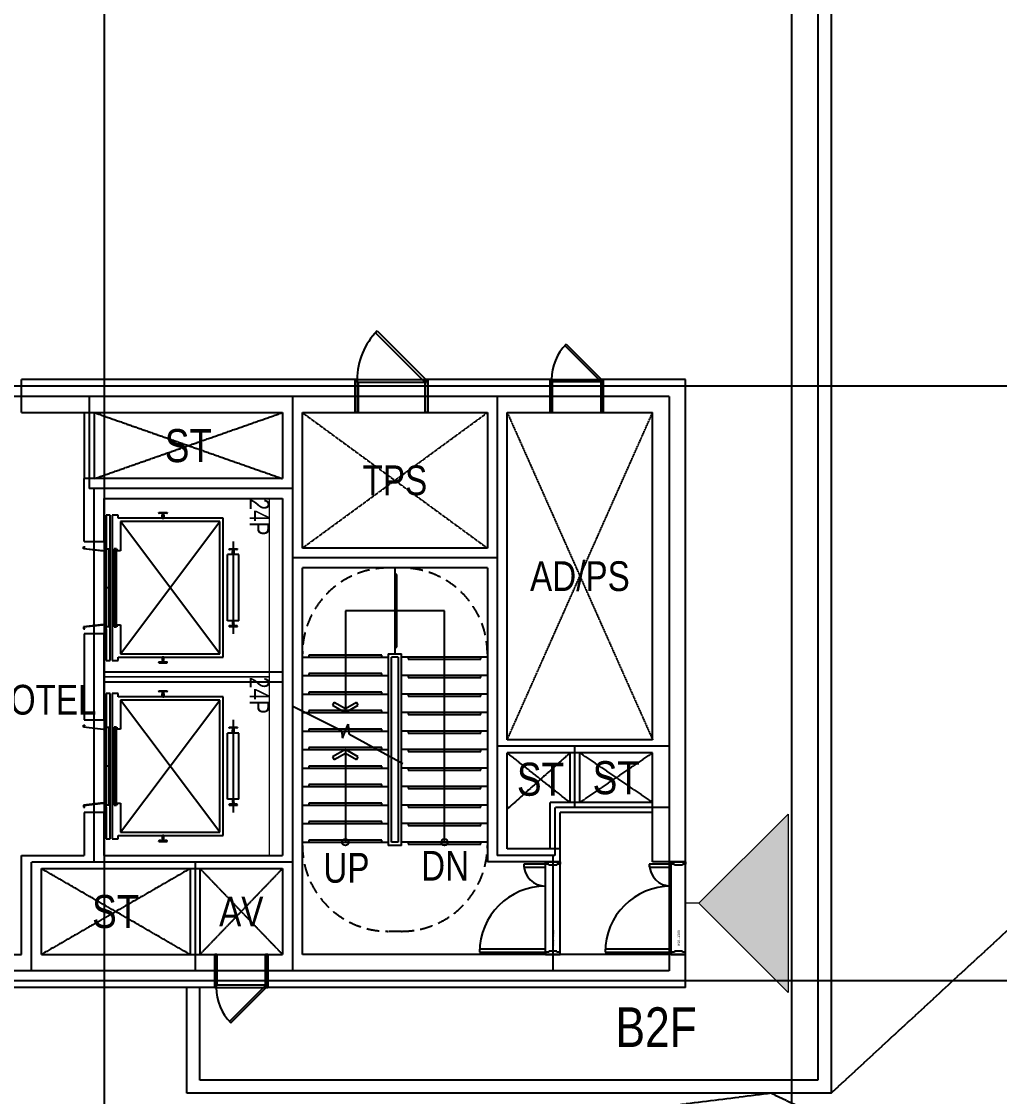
# Model space of a CAD drawing. Header units: millimetres. Extents: x -20379 to 476967, y -520228 to 220376.
# Drawn here: x 408344 to 423144, y -482470 to -466203 of the extents above; entities that cross this region are included whole.
import ezdxf
from ezdxf.enums import TextEntityAlignment as Align

# ---------------------------------------------------------------- set-up
doc = ezdxf.new("R2010")
doc.units = ezdxf.units.MM
doc.header["$MEASUREMENT"] = 0
for name, pattern in [('$0$X-CORE_B2F$0$CEN', [62, 60, -1, 0, -1]), ('$0$X-CORE_B2F$0$CENTER2', [1.125, 0.75, -0.125, 0.125, -0.125]), ('$0$X-CORE_B2F$0$DASHED', [3, 2, -1]), ('$0$X-CORE_B2F$0$HIDDEN', [9.525, 6.35, -3.175]), ('$0$X-GRID_B3~B1$0$CENTER2', [1.125, 0.75, -0.125, 0.125, -0.125]), ('$0$X-INT-B2$0$CEN', [62, 60, -1, 0, -1])]:
    doc.linetypes.add(name, pattern=pattern)
doc.layers.get('Defpoints').update_dxf_attribs({"color": 145, "lineweight": 9})
doc.layers.add('$0$NDC_S_HATCH MATERIAL', color=8, linetype='Continuous', lineweight=9)
doc.layers.add('$0$X-F_EXIT_B2F$0$X-F_EXIT_B2F$0$TEXT VN1', color=7, linetype='Continuous', lineweight=13)
for name, color, linetype in [('$0$X-CORE_B2F$0$A-CEN2', 8, '$0$X-CORE_B2F$0$CENTER2'), ('$0$X-CORE_B2F$0$A-CON', 2, 'Continuous'), ('$0$X-CORE_B2F$0$A-DOOR', 4, 'Continuous'), ('$0$X-CORE_B2F$0$A-DOORF', 9, 'Continuous'), ('$0$X-CORE_B2F$0$A-ELE4', 8, 'Continuous'), ('$0$X-CORE_B2F$0$A-ELEV', 5, 'Continuous'), ('$0$X-CORE_B2F$0$A-HR', 6, 'Continuous'), ('$0$X-CORE_B2F$0$A-OPEN1', 1, '$0$X-CORE_B2F$0$CEN'), ('$0$X-CORE_B2F$0$A-OPEN2', 9, '$0$X-CORE_B2F$0$DASHED'), ('$0$X-CORE_B2F$0$A-STR', 4, 'Continuous'), ('$0$X-CORE_B2F$0$A-SYM', 7, 'Continuous'), ('$0$X-CORE_B2F$0$A-WALD', 7, 'Continuous'), ('$0$X-F_EXIT_B2F$0$X-F_EXIT_B2F$0$F_exit', 3, 'Continuous'), ('$0$X-GRID_B3~B1$0$A-CEN1', 1, '$0$X-GRID_B3~B1$0$CENTER2'), ('$0$X-INT-B2$0$A-OPEN1', 1, '$0$X-INT-B2$0$CEN')]:
    doc.layers.add(name, color=color, linetype=linetype)
doc.styles.add('$0$X-CORE_B2F$0$$0$X-PLAN$0$Standard', font='')
doc.styles.add('$0$X-CORE_B2F$0$\\M+3C6F2\\M+3B8E9\\M+3B5B5$0$X-PLAN_1F$0$\\M+3B5B8\\M+3BFF2', font='')
doc.styles.add('$0$X-CORE_B2F$0$Hrtext', font='arial.ttf', dxfattribs={"width": 0.8})
doc.styles.add('$0$X-CORE_B2F$0$X-CORE_24~34F$0$Hrtext', font='arial.ttf', dxfattribs={"width": 0.8})
doc.styles.add('$0$X-GRID_B3~B1$0$Heerim', font='', dxfattribs={"width": 0.8})
doc.styles.get('$0$X-CORE_B2F$0$$0$X-PLAN$0$Standard').set_extended_font_data('DotumChe')
doc.styles.get('$0$X-CORE_B2F$0$\\M+3C6F2\\M+3B8E9\\M+3B5B5$0$X-PLAN_1F$0$\\M+3B5B8\\M+3BFF2').set_extended_font_data('Dotum')
doc.styles.get('$0$X-GRID_B3~B1$0$Heerim').set_extended_font_data('Dotum')

# ---------------------------------------------------------------- blocks, each defined once
blk = doc.blocks.new('$0$258')
at = {"layer": '$0$X-F_EXIT_B2F$0$X-F_EXIT_B2F$0$F_exit', "true_color": 0xb56bff}
h = blk.add_hatch(color=191, dxfattribs=at)
h.dxf.hatch_style = 1
h.paths.add_polyline_path([(516897, -166256), (518247, -164906), (518247, -167606)])
at = {"layer": '$0$X-CORE_B2F$0$A-CEN2'}
for p, q in [((505047, -158581), (516447, -158581)), ((507672, -158581), (507672, -159981)), ((510747, -158581), (510747, -167281)), ((513847, -158581), (513847, -165531)), ((516447, -158581), (516447, -167281)), ((510747, -159981), (507672, -159981)), ((507747, -165631), (507747, -159981)), ((513847, -161031), (510747, -161031)), ((516447, -163881), (513847, -163881)), ((515022, -164806), (515022, -163881)), ((516447, -164806), (514722, -164806)), ((514722, -165531), (514722, -164806)), ((514722, -165531), (513847, -165531)), ((514687, -165531), (514687, -167281)), ((506797, -167281), (506797, -165631)), ((506797, -165631), (510747, -165631)), ((509272, -165631), (509272, -167281)), ((516447, -167281), (505047, -167281))]:
    blk.add_line(p, q, dxfattribs=at)
at = {"layer": '$0$X-CORE_B2F$0$A-CON', "ltscale": 10}
for p, q in [((518697, -149481), (518697, -168931)), ((518897, -149481), (518897, -169131)), ((511697, -158331), (506647, -158331)), ((506647, -158831), (506647, -158331)), ((511697, -158831), (511697, -158331)), ((514645, -158331), (512797, -158331)), ((512797, -158331), (512797, -158831)), ((514645, -158331), (514645, -158831)), ((516697, -158331), (515448, -158331)), ((515448, -158331), (515448, -158831)), ((516697, -165631), (516697, -158331)), ((506647, -158831), (510597, -158831)), ((510597, -158831), (510597, -159831)), ((510897, -160881), (510897, -158831)), ((510897, -158831), (511697, -158831)), ((512797, -158831), (513697, -158831)), ((513697, -158831), (513697, -160881)), ((513997, -158831), (514645, -158831)), ((513997, -163781), (513997, -158831)), ((515448, -158831), (516197, -158831)), ((516197, -163781), (516197, -158831)), ((507597, -160781), (507597, -159831)), ((510597, -159831), (507597, -159831)), ((507897, -160131), (510597, -160131)), ((507897, -160781), (507897, -160131)), ((510597, -160131), (510597, -165531)), ((507597, -160781), (507897, -160781)), ((513697, -160881), (510897, -160881)), ((510897, -167031), (510897, -161181)), ((513697, -161181), (510897, -161181)), ((513697, -161181), (513697, -165631)), ((507897, -162181), (507597, -162181)), ((507597, -162181), (507597, -163481)), ((507897, -163481), (507897, -162181)), ((507597, -163481), (507897, -163481)), ((516197, -163781), (513997, -163781)), ((513997, -165431), (513997, -163981)), ((516197, -163981), (513997, -163981)), ((516197, -165631), (516197, -163981)), ((507897, -164881), (507597, -164881)), ((507597, -164881), (507597, -165531)), ((507897, -165531), (507897, -164881)), ((514797, -165431), (513997, -165431)), ((514797, -165631), (514797, -165431)), ((506647, -165531), (507597, -165531)), ((506647, -167031), (506647, -165531)), ((507897, -165531), (510597, -165531)), ((506947, -165731), (510597, -165731)), ((506947, -167031), (506947, -165731)), ((510597, -165731), (510597, -167031)), ((514797, -165631), (513697, -165631)), ((516697, -165631), (516197, -165631)), ((505197, -167031), (506647, -167031)), ((506947, -167031), (509570, -167031)), ((509570, -167031), (509570, -167531)), ((510373, -167031), (510373, -167531)), ((510373, -167031), (510597, -167031)), ((516697, -167031), (510897, -167031)), ((516697, -167531), (516697, -167031)), ((509570, -167531), (504897, -167531)), ((509147, -169131), (509147, -167531)), ((509347, -168931), (509347, -167531)), ((516697, -167531), (510373, -167531)), ((518697, -168931), (509347, -168931)), ((518897, -169131), (509147, -169131))]:
    blk.add_line(p, q, dxfattribs=at)
at = {"layer": '$0$X-CORE_B2F$0$A-DOOR'}
for p, q in [((512003, -157624), (512031, -157595)), ((512738, -158359), (512003, -157624)), ((512031, -157595), (512766, -158331)), ((514869, -157815), (514889, -157794)), ((515405, -158351), (514869, -157815)), ((514889, -157794), (515426, -158331)), ((511697, -158346), (511697, -158331)), ((511697, -158331), (511727, -158331)), ((511698, -158346), (511697, -158346)), ((511725, -158332), (511698, -158332)), ((511698, -158332), (511698, -158346)), ((511698, -158346), (511698, -158346)), ((511698, -158346), (511698, -158346)), ((511725, -158377), (511725, -158332)), ((511740, -158377), (511725, -158377)), ((511727, -158331), (511727, -158376)), ((511727, -158376), (511742, -158376)), ((511740, -158829), (511740, -158377)), ((511742, -158376), (511742, -158831)), ((512766, -158331), (512738, -158359)), ((512766, -158376), (512751, -158376)), ((512751, -158376), (512751, -158831)), ((512753, -158829), (512753, -158377)), ((512753, -158377), (512768, -158377)), ((512797, -158331), (512766, -158331)), ((512766, -158331), (512766, -158376)), ((512768, -158377), (512768, -158332)), ((512768, -158332), (512795, -158332)), ((512795, -158332), (512795, -158346)), ((512795, -158346), (512795, -158346)), ((512795, -158346), (512795, -158346)), ((512795, -158346), (512797, -158346)), ((512797, -158346), (512797, -158331)), ((514645, -158342), (514645, -158331)), ((514645, -158331), (514667, -158331)), ((514647, -158342), (514645, -158342)), ((514666, -158332), (514647, -158332)), ((514647, -158332), (514647, -158342)), ((514647, -158342), (514647, -158342)), ((514647, -158342), (514647, -158342)), ((514666, -158365), (514666, -158332)), ((514677, -158365), (514666, -158365)), ((514667, -158331), (514667, -158364)), ((514667, -158364), (514678, -158364)), ((514677, -158830), (514677, -158365)), ((514678, -158364), (514678, -158831)), ((515426, -158331), (515405, -158351)), ((515426, -158364), (515415, -158364)), ((515415, -158364), (515415, -158831)), ((515416, -158830), (515416, -158365)), ((515416, -158365), (515427, -158365)), ((515448, -158331), (515426, -158331)), ((515426, -158331), (515426, -158364)), ((515427, -158365), (515427, -158332)), ((515427, -158332), (515447, -158332)), ((515447, -158332), (515447, -158342)), ((515447, -158342), (515447, -158342)), ((515447, -158342), (515447, -158342)), ((515447, -158342), (515448, -158342)), ((515448, -158342), (515448, -158331)), ((511697, -158831), (511697, -158816)), ((511697, -158816), (511698, -158816)), ((511742, -158831), (511697, -158831)), ((511698, -158816), (511698, -158816)), ((511698, -158816), (511698, -158816)), ((511698, -158816), (511698, -158829)), ((511698, -158829), (511740, -158829)), ((512751, -158831), (512797, -158831)), ((512795, -158829), (512753, -158829)), ((512797, -158816), (512795, -158816)), ((512795, -158816), (512795, -158816)), ((512795, -158816), (512795, -158816)), ((512795, -158816), (512795, -158829)), ((512797, -158831), (512797, -158816)), ((514645, -158831), (514645, -158820)), ((514645, -158820), (514647, -158820)), ((514678, -158831), (514645, -158831)), ((514647, -158820), (514647, -158820)), ((514647, -158820), (514647, -158820)), ((514647, -158820), (514647, -158830)), ((514647, -158830), (514677, -158830)), ((515415, -158831), (515448, -158831)), ((515447, -158830), (515416, -158830)), ((515448, -158820), (515447, -158820)), ((515447, -158820), (515447, -158820)), ((515447, -158820), (515447, -158820)), ((515447, -158820), (515447, -158830)), ((515448, -158831), (515448, -158820)), ((507587, -160891), (507587, -160861)), ((507587, -160861), (507607, -160861)), ((507607, -160866), (507592, -160866)), ((507592, -160866), (507592, -160886)), ((507607, -160861), (507607, -160866)), ((507906, -160866), (507906, -160861)), ((507906, -160861), (507927, -160861)), ((507922, -160866), (507906, -160866)), ((507922, -160925), (507922, -160866)), ((507927, -160861), (507927, -160931)), ((507927, -160931), (507587, -160891)), ((507592, -160886), (507922, -160925)), ((507927, -162031), (507587, -162071)), ((507587, -162071), (507587, -162101)), ((507587, -162101), (507607, -162101)), ((507592, -162075), (507922, -162037)), ((507592, -162096), (507592, -162075)), ((507607, -162096), (507592, -162096)), ((507607, -162101), (507607, -162096)), ((507922, -162096), (507906, -162096)), ((507906, -162096), (507906, -162101)), ((507906, -162101), (507927, -162101)), ((507922, -162037), (507922, -162096)), ((507927, -162101), (507927, -162031)), ((507587, -163591), (507587, -163561)), ((507587, -163561), (507607, -163561)), ((507927, -163631), (507587, -163591)), ((507607, -163566), (507592, -163566)), ((507592, -163566), (507592, -163586)), ((507592, -163586), (507922, -163625)), ((507607, -163561), (507607, -163566)), ((507906, -163566), (507906, -163561)), ((507906, -163561), (507927, -163561)), ((507922, -163566), (507906, -163566)), ((507922, -163625), (507922, -163566)), ((507927, -163561), (507927, -163631)), ((507927, -164731), (507587, -164771)), ((507587, -164771), (507587, -164801)), ((507592, -164775), (507922, -164737)), ((507592, -164796), (507592, -164775)), ((507922, -164737), (507922, -164796)), ((507927, -164801), (507927, -164731)), ((507587, -164801), (507607, -164801)), ((507607, -164796), (507592, -164796)), ((507607, -164801), (507607, -164796)), ((507922, -164796), (507906, -164796)), ((507906, -164796), (507906, -164801)), ((507906, -164801), (507927, -164801)), ((514577, -165666), (514247, -165666)), ((514247, -165666), (514247, -165711)), ((514247, -165711), (514577, -165711)), ((514577, -165666), (514577, -165631)), ((514577, -165631), (514797, -165631)), ((514627, -165666), (514577, -165666)), ((514577, -165711), (514577, -165666)), ((514627, -165681), (514627, -165666)), ((514747, -165681), (514627, -165681)), ((514797, -165666), (514747, -165666)), ((514747, -165666), (514747, -165681)), ((514797, -165631), (514797, -165666)), ((516477, -165666), (516147, -165666)), ((516147, -165666), (516147, -165711)), ((516147, -165711), (516477, -165711)), ((516477, -165666), (516477, -165631)), ((516477, -165631), (516697, -165631)), ((516527, -165666), (516477, -165666)), ((516477, -165711), (516477, -165666)), ((516527, -165681), (516527, -165666)), ((516647, -165681), (516527, -165681)), ((516697, -165666), (516647, -165666)), ((516647, -165666), (516647, -165681)), ((516697, -165631), (516697, -165666)), ((509603, -167031), (509570, -167031)), ((509570, -167031), (509570, -167042)), ((509570, -167042), (509572, -167042)), ((509572, -167042), (509572, -167032)), ((509572, -167032), (509602, -167032)), ((509572, -167042), (509572, -167042)), ((509572, -167042), (509572, -167042)), ((509602, -167032), (509602, -167497)), ((509603, -167498), (509603, -167031)), ((510340, -167498), (510340, -167031)), ((510340, -167031), (510373, -167031)), ((510372, -167032), (510341, -167032)), ((510341, -167032), (510341, -167497)), ((510372, -167042), (510372, -167032)), ((510373, -167042), (510372, -167042)), ((510372, -167042), (510372, -167042)), ((510372, -167042), (510372, -167042)), ((510373, -167031), (510373, -167042)), ((514577, -166951), (513577, -166951)), ((513577, -166951), (513577, -166996)), ((513577, -166996), (514577, -166996)), ((514577, -166996), (514577, -166951)), ((514627, -166996), (514577, -166996)), ((514577, -166996), (514577, -167031)), ((514577, -167031), (514797, -167031)), ((514747, -166981), (514627, -166981)), ((514627, -166981), (514627, -166996)), ((514747, -166996), (514747, -166981)), ((514797, -166996), (514747, -166996)), ((514797, -167031), (514797, -166996)), ((516477, -166951), (515477, -166951)), ((515477, -166951), (515477, -166996)), ((515477, -166996), (516477, -166996)), ((516477, -166996), (516477, -166951)), ((516527, -166996), (516477, -166996)), ((516477, -166996), (516477, -167031)), ((516477, -167031), (516697, -167031)), ((516647, -166981), (516527, -166981)), ((516527, -166981), (516527, -166996)), ((516647, -166996), (516647, -166981)), ((516697, -166996), (516647, -166996)), ((516697, -167031), (516697, -166996)), ((509572, -167520), (509570, -167520)), ((509570, -167520), (509570, -167531)), ((509570, -167531), (509592, -167531)), ((509572, -167520), (509572, -167520)), ((509572, -167520), (509572, -167520)), ((509572, -167530), (509572, -167520)), ((509591, -167530), (509572, -167530)), ((509602, -167497), (509591, -167497)), ((509591, -167497), (509591, -167530)), ((509592, -167531), (509592, -167498)), ((509592, -167498), (509603, -167498)), ((510330, -167510), (509794, -168046)), ((509814, -168067), (510351, -167531)), ((510351, -167531), (510330, -167510)), ((510351, -167498), (510340, -167498)), ((510341, -167497), (510352, -167497)), ((510351, -167531), (510351, -167498)), ((510373, -167531), (510351, -167531)), ((510352, -167497), (510352, -167530)), ((510352, -167530), (510372, -167530)), ((510372, -167520), (510372, -167520)), ((510372, -167520), (510372, -167520)), ((510372, -167520), (510373, -167520)), ((510372, -167530), (510372, -167520)), ((510373, -167520), (510373, -167531)), ((509794, -168046), (509814, -168067))]:
    blk.add_line(p, q, dxfattribs=at)
at = {"layer": '$0$X-CORE_B2F$0$A-DOOR', "color": 8}
for p, q in [((511698, -158829), (511698, -158332)), ((511698, -158332), (511717, -158332)), ((511717, -158334), (511700, -158334)), ((511700, -158334), (511700, -158828)), ((511717, -158332), (511717, -158334)), ((511727, -158331), (512766, -158331)), ((512751, -158376), (511742, -158376)), ((512795, -158332), (512776, -158332)), ((512776, -158332), (512776, -158334)), ((512776, -158334), (512793, -158334)), ((512793, -158334), (512793, -158828)), ((512795, -158829), (512795, -158332)), ((514647, -158830), (514647, -158332)), ((514647, -158332), (514660, -158332)), ((514660, -158333), (514648, -158333)), ((514648, -158333), (514648, -158828)), ((514660, -158332), (514660, -158333)), ((514667, -158331), (515426, -158331)), ((515415, -158364), (514678, -158364)), ((515447, -158332), (515433, -158332)), ((515433, -158332), (515433, -158333)), ((515433, -158333), (515445, -158333)), ((515445, -158333), (515445, -158828)), ((515447, -158830), (515447, -158332)), ((511717, -158829), (511698, -158829)), ((511700, -158828), (511717, -158828)), ((511717, -158828), (511717, -158829)), ((511742, -158831), (512751, -158831)), ((512793, -158828), (512776, -158828)), ((512776, -158828), (512776, -158829)), ((512776, -158829), (512795, -158829)), ((514660, -158830), (514647, -158830)), ((514648, -158828), (514660, -158828)), ((514660, -158828), (514660, -158830)), ((514678, -158831), (515415, -158831)), ((515445, -158828), (515433, -158828)), ((515433, -158828), (515433, -158830)), ((515433, -158830), (515447, -158830)), ((509585, -167032), (509572, -167032)), ((509572, -167032), (509572, -167530)), ((509573, -167528), (509573, -167033)), ((509573, -167033), (509585, -167033)), ((509585, -167033), (509585, -167032)), ((509603, -167031), (510340, -167031)), ((510358, -167032), (510372, -167032)), ((510358, -167033), (510358, -167032)), ((510370, -167033), (510358, -167033)), ((510370, -167528), (510370, -167033)), ((510372, -167032), (510372, -167530)), ((509572, -167530), (509585, -167530)), ((509585, -167528), (509573, -167528)), ((509585, -167530), (509585, -167528)), ((509592, -167531), (510351, -167531)), ((510340, -167498), (509603, -167498)), ((510358, -167530), (510358, -167528)), ((510358, -167528), (510370, -167528)), ((510372, -167530), (510358, -167530))]:
    blk.add_line(p, q, dxfattribs=at)
for centre, radius, start, end in [((512766, -158331), 1040, 135, 180), ((515426, -158331), 758, 135, 180), ((510351, -167531), 758, 180, 225)]:
    blk.add_arc(centre, radius, start, end, dxfattribs=at)
at = {"layer": '$0$X-CORE_B2F$0$A-DOORF'}
for centre, radius, start, end in [((514577, -165666), 330, 180, 270), ((516477, -165666), 330, 180, 270), ((514577, -166996), 1000, 90, 180), ((516477, -166996), 1000, 90, 180)]:
    blk.add_arc(centre, radius, start, end, dxfattribs=at)
at = {"layer": '$0$X-CORE_B2F$0$A-ELE4'}
for p, q in [((512327, -161281), (512297, -161281)), ((512327, -162381), (512327, -161281)), ((512097, -162501), (510997, -162501)), ((510997, -162501), (510997, -162531)), ((512097, -162531), (512097, -162501)), ((512297, -162381), (512327, -162381)), ((512497, -162531), (512497, -162561)), ((512497, -162561), (513597, -162561)), ((513597, -162561), (513597, -162531)), ((512097, -162781), (510997, -162781)), ((510997, -162781), (510997, -162811)), ((512097, -162811), (512097, -162781)), ((512497, -162811), (512497, -162841)), ((513597, -162841), (513597, -162811)), ((512497, -162841), (513597, -162841)), ((512097, -163061), (510997, -163061)), ((510997, -163061), (510997, -163091)), ((512097, -163091), (512097, -163061)), ((512497, -163091), (512497, -163121)), ((512497, -163121), (513597, -163121)), ((513597, -163121), (513597, -163091)), ((512097, -163341), (510997, -163341)), ((510997, -163341), (510997, -163371)), ((512097, -163371), (512097, -163341)), ((512497, -163371), (512497, -163401)), ((512497, -163401), (513597, -163401)), ((513597, -163401), (513597, -163371)), ((512097, -163621), (510997, -163621)), ((510997, -163621), (510997, -163651)), ((512097, -163651), (512097, -163621)), ((512497, -163651), (512497, -163681)), ((512497, -163681), (513597, -163681)), ((513597, -163681), (513597, -163651)), ((512097, -163901), (510997, -163901)), ((510997, -163901), (510997, -163931)), ((512097, -163931), (512097, -163901)), ((512497, -163931), (512497, -163961)), ((512497, -163961), (513597, -163961)), ((513597, -163961), (513597, -163931)), ((512097, -164181), (510997, -164181)), ((510997, -164181), (510997, -164211)), ((512097, -164211), (512097, -164181)), ((512497, -164211), (512497, -164241)), ((512497, -164241), (513597, -164241)), ((513597, -164241), (513597, -164211)), ((512097, -164461), (510997, -164461)), ((510997, -164461), (510997, -164491)), ((512097, -164491), (512097, -164461)), ((512497, -164491), (512497, -164521)), ((512497, -164521), (513597, -164521)), ((513597, -164521), (513597, -164491)), ((512097, -164741), (510997, -164741)), ((510997, -164741), (510997, -164771)), ((512097, -164771), (512097, -164741)), ((512497, -164771), (512497, -164801)), ((513597, -164801), (513597, -164771)), ((512497, -164801), (513597, -164801)), ((512097, -165021), (510997, -165021)), ((510997, -165021), (510997, -165051)), ((512097, -165051), (512097, -165021)), ((512497, -165051), (512497, -165081)), ((512497, -165081), (513597, -165081)), ((513597, -165081), (513597, -165051)), ((512097, -165301), (510997, -165301)), ((510997, -165301), (510997, -165331)), ((512097, -165331), (512097, -165301)), ((512497, -165331), (512497, -165361)), ((512497, -165361), (513597, -165361)), ((513597, -165361), (513597, -165331)), ((514577, -166996), (514577, -165666)), ((514797, -166996), (514797, -165666)), ((516477, -166996), (516477, -165666)), ((516697, -166996), (516697, -165666))]:
    blk.add_line(p, q, dxfattribs=at)
at = {"layer": '$0$X-CORE_B2F$0$A-ELEV'}
for p, q in [((507989, -160381), (507927, -160381)), ((507927, -160381), (507927, -160861)), ((507989, -162581), (507989, -160381)), ((508019, -160381), (508019, -162581)), ((508109, -160381), (508019, -160381)), ((508109, -160431), (508109, -160381)), ((508725, -160342), (508725, -160346)), ((508725, -160346), (508725, -160342)), ((508725, -160342), (508853, -160342)), ((508775, -160356), (508731, -160353)), ((508777, -160428), (508777, -160385)), ((508781, -160380), (508781, -160363)), ((508796, -160363), (508796, -160380)), ((508800, -160385), (508800, -160428)), ((508836, -160354), (508802, -160356)), ((508846, -160353), (508836, -160354)), ((508853, -160342), (508853, -160346)), ((509696, -160431), (508109, -160431)), ((509646, -160481), (508146, -160481)), ((508146, -160481), (508146, -160921)), ((509646, -162481), (508146, -160481)), ((508146, -162481), (509646, -160481)), ((508797, -160431), (508780, -160431)), ((508783, -160431), (508795, -160431)), ((508795, -160431), (508783, -160431)), ((509646, -162481), (509646, -160481)), ((509696, -162531), (509696, -160431)), ((507927, -160861), (507897, -160781)), ((509851, -160781), (509851, -162181)), ((507934, -162071), (507934, -160891)), ((507934, -160891), (507969, -160891)), ((507969, -160891), (507969, -162071)), ((508086, -160891), (508051, -160891)), ((508051, -160891), (508051, -162071)), ((508086, -162071), (508086, -160891)), ((508096, -160921), (508096, -160891)), ((508146, -160921), (508096, -160921)), ((509936, -160981), (509766, -160981)), ((509766, -161981), (509766, -160981)), ((509936, -160981), (509766, -160981)), ((509787, -160892), (509787, -160896)), ((509787, -160896), (509787, -160892)), ((509787, -160892), (509915, -160892)), ((509803, -160904), (509793, -160903)), ((509837, -160906), (509793, -160903)), ((509839, -160978), (509839, -160935)), ((509859, -160981), (509842, -160981)), ((509843, -160930), (509843, -160913)), ((509858, -160913), (509858, -160930)), ((509862, -160935), (509862, -160978)), ((509898, -160904), (509864, -160906)), ((509908, -160903), (509898, -160904)), ((509915, -160892), (509915, -160896)), ((509936, -161981), (509936, -160981)), ((507969, -161481), (507934, -161481)), ((508086, -161481), (508051, -161481)), ((509936, -161981), (509766, -161981)), ((509839, -161984), (509839, -162027)), ((509859, -161981), (509842, -161981)), ((509862, -162027), (509862, -161984)), ((507897, -162181), (507927, -162101)), ((507927, -162101), (507927, -162581)), ((507969, -162071), (507934, -162071)), ((508051, -162071), (508086, -162071)), ((508096, -162071), (508096, -162041)), ((508096, -162041), (508146, -162041)), ((508146, -162041), (508146, -162481)), ((509787, -162070), (509787, -162065)), ((509787, -162065), (509787, -162070)), ((509787, -162070), (509915, -162070)), ((509837, -162056), (509793, -162058)), ((509803, -162058), (509793, -162058)), ((509843, -162031), (509843, -162049)), ((509858, -162049), (509858, -162031)), ((509898, -162058), (509864, -162056)), ((509908, -162058), (509898, -162058)), ((509915, -162070), (509915, -162065)), ((508146, -162481), (509646, -162481)), ((507927, -162581), (507989, -162581)), ((508019, -162581), (508109, -162581)), ((508109, -162581), (508109, -162531)), ((508109, -162531), (509696, -162531)), ((508725, -162620), (508725, -162615)), ((508725, -162615), (508725, -162620)), ((508725, -162620), (508853, -162620)), ((508775, -162606), (508731, -162608)), ((508741, -162608), (508731, -162608)), ((508777, -162534), (508777, -162577)), ((508797, -162531), (508780, -162531)), ((508781, -162581), (508781, -162599)), ((508796, -162599), (508796, -162581)), ((508800, -162577), (508800, -162534)), ((508836, -162608), (508802, -162606)), ((508846, -162608), (508836, -162608)), ((508853, -162620), (508853, -162615)), ((507989, -163081), (507927, -163081)), ((507927, -163081), (507927, -163561)), ((507989, -165281), (507989, -163081)), ((508019, -163081), (508019, -165281)), ((508109, -163081), (508019, -163081)), ((508109, -163131), (508109, -163081)), ((509696, -163131), (508109, -163131)), ((508725, -163042), (508725, -163046)), ((508725, -163046), (508725, -163042)), ((508725, -163042), (508853, -163042)), ((508775, -163056), (508731, -163053)), ((508777, -163128), (508777, -163085)), ((508797, -163131), (508780, -163131)), ((508781, -163080), (508781, -163063)), ((508783, -163131), (508795, -163131)), ((508795, -163131), (508783, -163131)), ((508796, -163063), (508796, -163080)), ((508800, -163085), (508800, -163128)), ((508836, -163054), (508802, -163056)), ((508846, -163053), (508836, -163054)), ((508853, -163042), (508853, -163046)), ((509696, -165231), (509696, -163131)), ((509646, -163181), (508146, -163181)), ((508146, -163181), (508146, -163621)), ((509646, -165181), (508146, -163181)), ((508146, -165181), (509646, -163181)), ((509646, -165181), (509646, -163181)), ((507927, -163561), (507897, -163481)), ((509851, -163481), (509851, -164881)), ((507934, -164771), (507934, -163591)), ((507934, -163591), (507969, -163591)), ((507969, -163591), (507969, -164771)), ((508086, -163591), (508051, -163591)), ((508051, -163591), (508051, -164771)), ((508086, -164771), (508086, -163591)), ((508096, -163621), (508096, -163591)), ((508146, -163621), (508096, -163621)), ((509787, -163592), (509787, -163596)), ((509787, -163596), (509787, -163592)), ((509787, -163592), (509915, -163592)), ((509803, -163604), (509793, -163603)), ((509837, -163606), (509793, -163603)), ((509839, -163678), (509839, -163635)), ((509843, -163630), (509843, -163613)), ((509858, -163613), (509858, -163630)), ((509862, -163635), (509862, -163678)), ((509898, -163604), (509864, -163606)), ((509908, -163603), (509898, -163604)), ((509915, -163592), (509915, -163596)), ((509936, -163681), (509766, -163681)), ((509766, -164681), (509766, -163681)), ((509936, -163681), (509766, -163681)), ((509859, -163681), (509842, -163681)), ((509936, -164681), (509936, -163681)), ((507969, -164181), (507934, -164181)), ((508086, -164181), (508051, -164181)), ((507969, -164771), (507934, -164771)), ((508051, -164771), (508086, -164771)), ((508096, -164771), (508096, -164741)), ((508096, -164741), (508146, -164741)), ((508146, -164741), (508146, -165181)), ((509936, -164681), (509766, -164681)), ((509787, -164770), (509787, -164765)), ((509787, -164765), (509787, -164770)), ((509787, -164770), (509915, -164770)), ((509837, -164756), (509793, -164758)), ((509803, -164758), (509793, -164758)), ((509839, -164684), (509839, -164727)), ((509859, -164681), (509842, -164681)), ((509843, -164731), (509843, -164749)), ((509858, -164749), (509858, -164731)), ((509862, -164727), (509862, -164684)), ((509898, -164758), (509864, -164756)), ((509908, -164758), (509898, -164758)), ((509915, -164770), (509915, -164765)), ((507897, -164881), (507927, -164801)), ((507927, -164801), (507927, -165281)), ((508109, -165281), (508109, -165231)), ((508109, -165231), (509696, -165231)), ((508146, -165181), (509646, -165181)), ((508777, -165234), (508777, -165277)), ((508797, -165231), (508780, -165231)), ((508800, -165277), (508800, -165234)), ((507927, -165281), (507989, -165281)), ((508019, -165281), (508109, -165281)), ((508725, -165320), (508725, -165315)), ((508725, -165315), (508725, -165320)), ((508725, -165320), (508853, -165320)), ((508775, -165306), (508731, -165308)), ((508741, -165308), (508731, -165308)), ((508781, -165281), (508781, -165299)), ((508796, -165299), (508796, -165281)), ((508836, -165308), (508802, -165306)), ((508846, -165308), (508836, -165308)), ((508853, -165320), (508853, -165315))]:
    blk.add_line(p, q, dxfattribs=at)
for centre, radius, start, end in [((508732, -160346), 7.18, 180, 266.6174), ((508732, -160346), 7.18, 180, 266.6174), ((508732, -160346), 7.18, 180, 266.6174), ((508774, -160363), 7.18, 0, 86.6268), ((508777, -160380), 4.31, 270, 0), ((508803, -160363), 7.18, 93.3703, 180), ((508800, -160380), 4.31, 180, 270), ((508845, -160346), 7.18, 273.3826, 0), ((508780, -160428), 2.87, 180, 270), ((508797, -160428), 2.87, 270, 0), ((509794, -160896), 7.18, 180, 266.6174), ((509794, -160896), 7.18, 180, 266.6174), ((509794, -160896), 7.18, 180, 266.6174), ((509836, -160913), 7.18, 0, 86.6268), ((509839, -160930), 4.31, 270, 0), ((509842, -160978), 2.87, 180, 270), ((509865, -160913), 7.18, 93.3703, 180), ((509862, -160930), 4.31, 180, 270), ((509859, -160978), 2.87, 270, 0), ((509907, -160896), 7.18, 273.3826, 0), ((509842, -161984), 2.87, 90, 180), ((509859, -161984), 2.87, 0, 90), ((509794, -162065), 7.18, 93.3826, 180), ((509794, -162065), 7.18, 93.3826, 180), ((509794, -162065), 7.18, 93.3826, 180), ((509836, -162049), 7.18, 273.3732, 0), ((509839, -162031), 4.31, 0, 90), ((509862, -162031), 4.31, 90, 180), ((509865, -162049), 7.18, 180, 266.6297), ((509907, -162065), 7.18, 0, 86.6174), ((508732, -162615), 7.18, 93.3826, 180), ((508732, -162615), 7.18, 93.3826, 180), ((508732, -162615), 7.18, 93.3826, 180), ((508774, -162599), 7.18, 273.3732, 0), ((508780, -162534), 2.87, 90, 180), ((508777, -162581), 4.31, 0, 90), ((508800, -162581), 4.31, 90, 180), ((508803, -162599), 7.18, 180, 266.6297), ((508797, -162534), 2.87, 0, 90), ((508845, -162615), 7.18, 0, 86.6174), ((508732, -163046), 7.18, 180, 266.6174), ((508732, -163046), 7.18, 180, 266.6174), ((508732, -163046), 7.18, 180, 266.6174), ((508774, -163063), 7.18, 0, 86.6268), ((508777, -163080), 4.31, 270, 0), ((508780, -163128), 2.87, 180, 270), ((508803, -163063), 7.18, 93.3703, 180), ((508800, -163080), 4.31, 180, 270), ((508797, -163128), 2.87, 270, 0), ((508845, -163046), 7.18, 273.3826, 0), ((509794, -163596), 7.18, 180, 266.6174), ((509794, -163596), 7.18, 180, 266.6174), ((509794, -163596), 7.18, 180, 266.6174), ((509836, -163613), 7.18, 0, 86.6268), ((509839, -163630), 4.31, 270, 0), ((509865, -163613), 7.18, 93.3703, 180), ((509862, -163630), 4.31, 180, 270), ((509907, -163596), 7.18, 273.3826, 0), ((509842, -163678), 2.87, 180, 270), ((509859, -163678), 2.87, 270, 0), ((509794, -164765), 7.18, 93.3826, 180), ((509794, -164765), 7.18, 93.3826, 180), ((509794, -164765), 7.18, 93.3826, 180), ((509836, -164749), 7.18, 273.3732, 0), ((509842, -164684), 2.87, 90, 180), ((509839, -164731), 4.31, 0, 90), ((509862, -164731), 4.31, 90, 180), ((509865, -164749), 7.18, 180, 266.6297), ((509859, -164684), 2.87, 0, 90), ((509907, -164765), 7.18, 0, 86.6174), ((508780, -165234), 2.87, 90, 180), ((508797, -165234), 2.87, 0, 90), ((508732, -165315), 7.18, 93.3826, 180), ((508732, -165315), 7.18, 93.3826, 180), ((508732, -165315), 7.18, 93.3826, 180), ((508774, -165299), 7.18, 273.3732, 0), ((508777, -165281), 4.31, 0, 90), ((508800, -165281), 4.31, 90, 180), ((508803, -165299), 7.18, 180, 266.6297), ((508845, -165315), 7.18, 0, 86.6174)]:
    blk.add_arc(centre, radius, start, end, dxfattribs=at)
at = {"layer": '$0$X-CORE_B2F$0$A-HR'}
for p, q in [((512197, -162481), (512197, -165381)), ((512197, -162481), (512397, -162481)), ((512397, -165381), (512397, -162481)), ((512247, -165331), (512247, -162531)), ((512347, -162531), (512247, -162531)), ((512347, -162531), (512347, -165331)), ((512397, -165381), (512197, -165381)), ((512347, -165331), (512247, -165331))]:
    blk.add_line(p, q, dxfattribs=at)
at = {"layer": '$0$X-CORE_B2F$0$A-OPEN1', "ltscale": 0.3}
for p, q in [((507747, -158831), (510597, -159831)), ((507747, -159831), (510597, -158831)), ((514947, -164731), (513997, -163981)), ((514947, -163981), (513997, -164831)), ((515097, -164731), (516197, -163981)), ((515097, -163981), (516197, -164731)), ((509197, -165731), (506947, -167031)), ((509197, -167031), (506947, -165731))]:
    blk.add_line(p, q, dxfattribs=at)
at = {"layer": '$0$X-CORE_B2F$0$A-OPEN2'}
for p, q in [((510897, -158831), (513697, -160881)), ((510897, -160881), (513697, -158831)), ((513997, -158831), (516197, -163781)), ((513997, -163781), (516197, -158831)), ((509347, -165731), (510597, -167031)), ((509347, -167031), (510597, -165731))]:
    blk.add_line(p, q, dxfattribs=at)
at = {"layer": '$0$X-CORE_B2F$0$A-STR', "color": 8, "linetype": '$0$X-CORE_B2F$0$HIDDEN', "ltscale": 30}
for p, q in [((512397, -161181), (512197, -161181)), ((512397, -166681), (512197, -166681))]:
    blk.add_line(p, q, dxfattribs=at)
at = {"layer": '$0$X-CORE_B2F$0$A-STR'}
for p, q in [((512297, -161181), (512297, -162481)), ((510897, -162531), (512197, -162531)), ((513697, -162531), (512397, -162531)), ((510897, -162811), (512197, -162811)), ((513697, -162811), (512397, -162811)), ((510897, -163091), (512197, -163091)), ((513697, -163091), (512397, -163091)), ((510897, -163371), (512197, -163371)), ((513697, -163371), (512397, -163371)), ((510897, -163651), (512197, -163651)), ((513697, -163651), (512397, -163651)), ((510897, -163931), (512197, -163931)), ((513697, -163931), (512397, -163931)), ((510897, -164211), (512197, -164211)), ((513697, -164211), (512397, -164211)), ((510897, -164491), (512197, -164491)), ((513697, -164491), (512397, -164491)), ((510897, -164771), (512197, -164771)), ((513697, -164771), (512397, -164771)), ((510897, -165051), (512197, -165051)), ((513697, -165051), (512397, -165051)), ((510897, -165331), (512197, -165331)), ((513697, -165331), (512397, -165331))]:
    blk.add_line(p, q, dxfattribs=at)
at = {"layer": '$0$X-CORE_B2F$0$A-STR', "color": 8, "linetype": '$0$X-CORE_B2F$0$HIDDEN', "ltscale": 30}
for centre, start, end in [((512197, -162481), 90, 180), ((512397, -162481), 0, 90), ((512197, -165381), 180, 270), ((512397, -165381), 270, 0)]:
    blk.add_arc(centre, 1300, start, end, dxfattribs=at)
at = {"layer": '$0$X-CORE_B2F$0$A-SYM'}
for p, q in [((513047, -161831), (511547, -161831)), ((511547, -161831), (511547, -163371)), ((513047, -165331), (513047, -161831)), ((510750, -163274), (511489, -163641)), ((511379, -163218), (511355, -163260)), ((511355, -163260), (511547, -163371)), ((511547, -163315), (511379, -163218)), ((511715, -163218), (511547, -163315)), ((511547, -163371), (511739, -163260)), ((511739, -163260), (511715, -163218)), ((511489, -163641), (511505, -163757)), ((511505, -163757), (511588, -163544)), ((511588, -163544), (511598, -163692)), ((511598, -163692), (512417, -164139)), ((511547, -163931), (511355, -164042)), ((511739, -164042), (511547, -163931)), ((511547, -163931), (511547, -165331)), ((511355, -164042), (511379, -164083)), ((511379, -164083), (511547, -163986)), ((511547, -163986), (511715, -164083)), ((511715, -164083), (511739, -164042))]:
    blk.add_line(p, q, dxfattribs=at)
for centre in [(511547, -165331), (513047, -165331)]:
    blk.add_circle(centre, 50, dxfattribs=at)
at = {"layer": '$0$X-CORE_B2F$0$A-WALD', "linetype": 'ByBlock'}
for p, q in [((507597, -158831), (507597, -159831)), ((507747, -158831), (507747, -159831)), ((514947, -164731), (514947, -163981)), ((515097, -164731), (515097, -163981)), ((516197, -164731), (514647, -164731)), ((514647, -165431), (514647, -164731)), ((516197, -164881), (514797, -164881)), ((514797, -165431), (514797, -164881)), ((509197, -165731), (509197, -167031)), ((509347, -165731), (509347, -167031))]:
    blk.add_line(p, q, dxfattribs=at)
at = {"layer": '$0$X-CORE_B2F$0$A-WALD'}
for p, q in [((507897, -162756), (510597, -162756)), ((507897, -162906), (510597, -162906))]:
    blk.add_line(p, q, dxfattribs=at)
at = {"layer": '$0$X-F_EXIT_B2F$0$X-F_EXIT_B2F$0$TEXT VN1'}
for p, q in [((516897, -166256), (518247, -164906)), ((518247, -164906), (518247, -167606)), ((518247, -167606), (516897, -166256))]:
    blk.add_line(p, q, dxfattribs=at)
at = {"layer": '$0$X-GRID_B3~B1$0$A-CEN1', "ltscale": 10}
for p, q in [((507897, -71986), (507897, -206938)), ((518297, -71986), (518297, -206938)), ((565437, -158431), (442147, -158431)), ((565437, -167431), (324908, -167431))]:
    blk.add_line(p, q, dxfattribs=at)
at = {"layer": '$0$X-INT-B2$0$A-OPEN1'}
for p, q in [((518897, -169131), (550197, -140231)), ((517997, -169131), (492597, -172331)), ((517997, -169131), (553047, -185931))]:
    blk.add_line(p, q, dxfattribs=at)
at = {"layer": 'Defpoints'}
for p, q in [((510397, -160131), (507897, -160131)), ((507897, -160131), (507897, -160781)), ((510397, -162831), (510397, -160131)), ((507897, -160781), (507597, -160781)), ((507597, -162181), (507897, -162181)), ((507897, -162181), (507897, -162831)), ((510397, -162831), (507897, -162831)), ((507897, -162831), (507897, -163481)), ((507897, -162831), (510397, -162831)), ((510397, -165531), (510397, -162831)), ((507897, -163481), (507597, -163481)), ((507597, -164881), (507897, -164881)), ((507897, -164881), (507897, -165531)), ((507897, -165531), (510397, -165531)), ((516897, -166256), (516697, -166256))]:
    blk.add_line(p, q, dxfattribs=at)
at = {"style": '$0$X-GRID_B3~B1$0$Heerim', "width": 0.8}
for p in [(336345, -75064), (371545, -75064), (419545, -75064), (470745, -75064), (553745, -75064)]:
    blk.add_attdef('NO', text='', height=1000, dxfattribs=at).set_placement(p, align=Align.MIDDLE_CENTER)
for p in [(573015, -105332), (573015, -115032), (573015, -121932), (573015, -130632), (573015, -139932)]:
    blk.add_attdef('NO', text='', height=1000, rotation=90, dxfattribs=at).set_placement(p, align=Align.MIDDLE_CENTER)
at = {"layer": 'Defpoints', "width": 0.8}
for s, height, style, p in [('ST', 500, '$0$X-CORE_B2F$0$Hrtext', (509172, -159331)), ('TPS', 450, '$0$X-CORE_B2F$0$X-CORE_24~34F$0$Hrtext', (512297, -159856)), ('AD/PS', 450, '$0$X-CORE_B2F$0$X-CORE_24~34F$0$Hrtext', (515097, -161306)), ('ST', 500, '$0$X-CORE_B2F$0$X-CORE_24~34F$0$Hrtext', (514501, -164379)), ('ST', 500, '$0$X-CORE_B2F$0$X-CORE_24~34F$0$Hrtext', (515647, -164356)), ('UP', 450, '$0$X-CORE_B2F$0$Hrtext', (511564, -165720)), ('DN', 450, '$0$X-CORE_B2F$0$Hrtext', (513057, -165688)), ('ST', 500, '$0$X-CORE_B2F$0$Hrtext', (508072, -166381)), ('AV', 450, '$0$X-CORE_B2F$0$Hrtext', (509972, -166381))]:
    blk.add_text(s, height=height, dxfattribs=dict(at, style=style)).set_placement(p, align=Align.MIDDLE_CENTER)
at = {"layer": 'Defpoints', "style": '$0$X-CORE_B2F$0$\\M+3C6F2\\M+3B8E9\\M+3B5B5$0$X-PLAN_1F$0$\\M+3B5B8\\M+3BFF2', "width": 0.8}
for p in [(510397, -160131), (510397, -162831)]:
    blk.add_text('24P', height=300, rotation=270, dxfattribs=at).set_placement(p, align=Align.TOP_LEFT)
at = {"layer": 'Defpoints', "style": '$0$X-CORE_B2F$0$Hrtext', "width": 0.8}
blk.add_text('E/V HOTEL', height=450, dxfattribs=at).set_placement((506469, -163401), align=Align.CENTER)
at = {"layer": 'Defpoints', "linetype": 'Continuous', "style": '$0$X-CORE_B2F$0$$0$X-PLAN$0$Standard', "text_generation_flag": 6}
for p in [(514693, -166779), (516593, -166779)]:
    blk.add_text('FSD-1300', height=37.5, rotation=270, dxfattribs=at).set_placement(p, align=Align.MIDDLE)
at = {"layer": 'Defpoints', "style": '$0$X-CORE_B2F$0$Hrtext', "width": 0.8}
blk.add_text('B2F', height=600, dxfattribs=at).set_placement((516865, -167831), align=Align.TOP_RIGHT)

msp = doc.modelspace()

# ---------------------------------------------------------------- block references
at = {"layer": '$0$NDC_S_HATCH MATERIAL'}
msp.add_blockref('$0$258', (-98302, -313290), dxfattribs=at)

doc.saveas('drawing.dxf')
